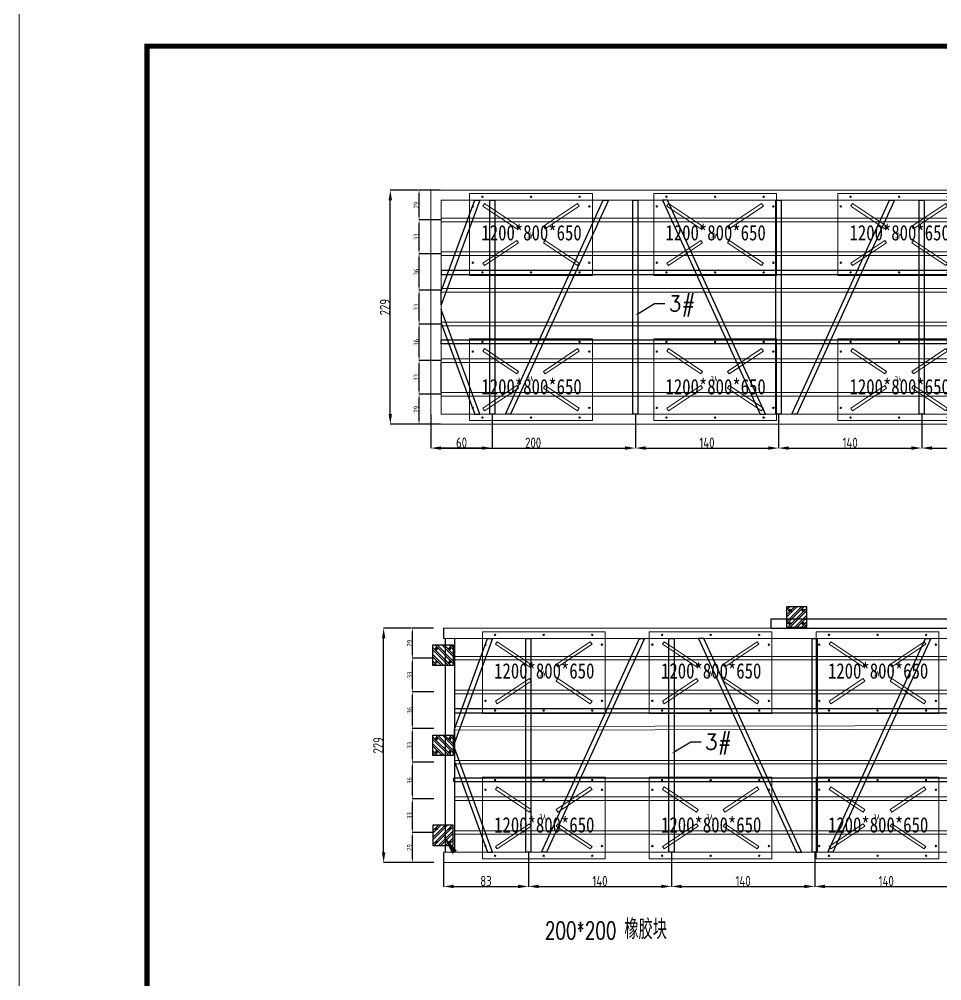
# Model space of a CAD drawing. Header units: inches. Extents: x 23 to 68, y 10 to 115.
# Drawn here: x 23.29 to 32.31, y 42.37 to 51.77 of the extents above; entities that cross this region are included whole.
import ezdxf
from ezdxf import colors
from ezdxf.entities.mleader import LeaderData, LeaderLine
from ezdxf.math import Vec2, Vec3

# ---------------------------------------------------------------- set-up
doc = ezdxf.new("R2010")
doc.units = ezdxf.units.IN
doc.header["$LTSCALE"] = 1000
doc.header["$MEASUREMENT"] = 0
for name, color, linetype in [('DIM_SYMB', 3, 'Continuous'), ('PUB_TEXT', 7, 'Continuous'), ('卡槽', 242, 'Continuous'), ('图框', 7, 'Continuous'), ('标注', 3, 'Continuous'), ('浮箱名称', 3, 'Continuous'), ('连接端梁', 130, 'Continuous'), ('铝横梁', 220, 'Continuous')]:
    doc.layers.add(name, color=color, linetype=linetype)
for name, color, linetype, lineweight in [('浮箱', 160, 'Continuous', 20), ('铝主梁', 3, 'Continuous', 9), ('铝龙骨', 7, 'Continuous', 9)]:
    doc.layers.add(name, color=color, linetype=linetype, lineweight=lineweight)
doc.styles.add('_TCH_DIM', font='SIMPLEX', dxfattribs={"bigfont": 'GBCBIG'})
doc.styles.get("Standard").update_dxf_attribs({"font": 'txt', "bigfont": 'gbcbig.shx'})
doc.styles.add('TSSD_Dimension', font='tssdeng.shx', dxfattribs={"width": 0.8, "bigfont": 'hztxt.shx'})
doc.styles.add('黑体', font='')
doc.styles.get('黑体').set_extended_font_data('SimHei')
doc.dimstyles.new('TSSD_200_1_3.5$TCH', dxfattribs={"dimtxt": 0.1, "dimasz": 0.1, "dimexe": 0.0025, "dimexo": 0.00625, "dimgap": 0.0025, "dimtad": 1, "dimdec": 0, "dimlfac": 100, "dimzin": 0, "dimdsep": 46, "dimtxsty": 'TSSD_Dimension', "dimcen": 0, "dimdle": 0.0025, "dimclrd": 3, "dimclre": 3, "dimclrt": 7, "dimadec": 1, "dimazin": 0, "dimtfac": 1, "dimtdec": 0, "dimtix": 1, "dimtmove": 2, "dimatfit": 3, "dimfxl": 5, "dimfxlon": 1, "dimtolj": 1, "dimtzin": 0, "dimarcsym": 0})
doc.dimstyles.new('副本 TSSD_200_1_3.5小', dxfattribs={"dimtxt": 0.05, "dimasz": 0.05, "dimexe": 0.0025, "dimexo": 0.00625, "dimgap": 0.0025, "dimtad": 1, "dimdec": 0, "dimlfac": 100, "dimzin": 0, "dimdsep": 46, "dimtxsty": 'TSSD_Dimension', "dimcen": 0, "dimdle": 0.0025, "dimclrd": 3, "dimclre": 3, "dimclrt": 7, "dimadec": 1, "dimazin": 0, "dimtfac": 1, "dimtdec": 0, "dimtix": 1, "dimtmove": 2, "dimatfit": 3, "dimfxl": 5, "dimfxlon": 1, "dimtolj": 1, "dimtzin": 0, "dimarcsym": 0})

# ---------------------------------------------------------------- blocks, each defined once
blk = doc.blocks.new('$matou$00000186')
for points in [[(-600, 400), (600, 400), (600, -400), (-600, -400)], [(-455.8, 303.8), (-472.4, 278.9), (-139.6, 57), (-122.9, 82)], [(455.8, 303.8), (472.4, 278.9), (139.6, 57), (122.9, 82)], [(-455.8, -303.8), (-472.4, -278.9), (-139.6, -57), (-122.9, -82)], [(455.8, -303.8), (472.4, -278.9), (139.6, -57), (122.9, -82)]]:
    blk.add_lwpolyline(points, close=True)
for centre in [(-475, 370), (0, 370), (475, 370), (-570, 275), (570, 275), (-570, -275), (570, -275), (-475, -370), (0, -370), (475, -370)]:
    blk.add_circle(centre, 7)
at = {"layer": 'PUB_TEXT', "style": '黑体', "width": 0.8}
blk.add_text('JY', height=52.57, dxfattribs=at).set_placement((-44.4, -35.3))
blk = doc.blocks.new('*U122')
at = {"layer": '浮箱', "xscale": 0.001, "zscale": 0.001}
for p, yscale in [((0, 0.7097), 0.001), ((0, -0.7097), -0.001)]:
    blk.add_blockref('$matou$00000186', p, dxfattribs=dict(at, yscale=yscale))
at = {"layer": '浮箱名称', "style": '黑体', "width": 0.8}
for p in [(-0.485, 0.6528), (-0.485, -0.8528)]:
    blk.add_text('1200*800*650', height=0.150211, dxfattribs=at).set_placement(p)
blk = doc.blocks.new('*U123')
at = {"color": 0, "linetype": 'ByBlock', "lineweight": -2, "transparency": 16777216}
for p in [(0, 0), (1.8, 0), (3.6, 0), (5.4, 0), (7.2, 0), (9, 0)]:
    blk.add_blockref('*U122', p, dxfattribs=at)
blk = doc.blocks.new('*D129')
at = {"color": 3, "lineweight": -2, "transparency": 16777216}
for p, q in [((27.3167, 47.9056), (27.3167, 47.5763)), ((27.9166, 47.9056), (27.9166, 47.5763)), ((27.8166, 47.5788), (27.4167, 47.5788))]:
    blk.add_line(p, q, dxfattribs=at)
at = {"color": 3, "transparency": 16777216}
for points in [[(27.4167, 47.5955), (27.4167, 47.5622), (27.3167, 47.5788)], [(27.8166, 47.5955), (27.8166, 47.5622), (27.9166, 47.5788)]]:
    blk.add_solid(points, dxfattribs=at)
at = {"layer": 'Defpoints', "color": 0, "transparency": 16777216}
for p in [(27.3167, 47.9118), (27.9166, 47.9118), (27.3167, 47.5788)]:
    blk.add_point(p, dxfattribs=at)
at = {"color": 7, "transparency": 16777216, "insert": (27.6166, 47.6313), "char_height": 0.1, "attachment_point": 5, "style": 'TSSD_Dimension'}
blk.add_mtext('\\A1;60', dxfattribs=at)
blk = doc.blocks.new('*D130')
at = {"color": 3, "lineweight": -2, "transparency": 16777216}
for p, q in [((27.3167, 47.9056), (27.3167, 47.5763)), ((29.3166, 47.9056), (29.3166, 47.5763)), ((27.4167, 47.5788), (29.2166, 47.5788))]:
    blk.add_line(p, q, dxfattribs=at)
at = {"color": 3, "transparency": 16777216}
for points in [[(27.4167, 47.5955), (27.4167, 47.5622), (27.3167, 47.5788)], [(29.2166, 47.5955), (29.2166, 47.5622), (29.3166, 47.5788)]]:
    blk.add_solid(points, dxfattribs=at)
at = {"layer": 'Defpoints', "color": 0, "transparency": 16777216}
for p in [(27.3167, 47.9118), (29.3166, 47.9118), (29.3166, 47.5788)]:
    blk.add_point(p, dxfattribs=at)
at = {"color": 7, "transparency": 16777216, "insert": (28.3166, 47.6313), "char_height": 0.1, "attachment_point": 5, "style": 'TSSD_Dimension'}
blk.add_mtext('\\A1;200', dxfattribs=at)
blk = doc.blocks.new('*D131')
at = {"color": 3, "lineweight": -2, "transparency": 16777216}
for p, q in [((29.3166, 47.9056), (29.3166, 47.5763)), ((30.7166, 47.9056), (30.7166, 47.5763)), ((29.4166, 47.5788), (30.6166, 47.5788))]:
    blk.add_line(p, q, dxfattribs=at)
at = {"color": 3, "transparency": 16777216}
for points in [[(29.4166, 47.5955), (29.4166, 47.5622), (29.3166, 47.5788)], [(30.6166, 47.5955), (30.6166, 47.5622), (30.7166, 47.5788)]]:
    blk.add_solid(points, dxfattribs=at)
at = {"layer": 'Defpoints', "color": 0, "transparency": 16777216}
for p in [(29.3166, 47.9118), (30.7166, 47.9118), (30.7166, 47.5788)]:
    blk.add_point(p, dxfattribs=at)
at = {"color": 7, "transparency": 16777216, "insert": (30.0166, 47.6313), "char_height": 0.1, "attachment_point": 5, "style": 'TSSD_Dimension'}
blk.add_mtext('\\A1;140', dxfattribs=at)
blk = doc.blocks.new('*D124')
at = {"color": 3, "lineweight": -2, "transparency": 16777216}
for p, q in [((30.7166, 47.9056), (30.7166, 47.5763)), ((32.1166, 47.9056), (32.1166, 47.5763)), ((30.8166, 47.5788), (32.0166, 47.5788))]:
    blk.add_line(p, q, dxfattribs=at)
at = {"color": 3, "transparency": 16777216}
for points in [[(30.8166, 47.5955), (30.8166, 47.5622), (30.7166, 47.5788)], [(32.0166, 47.5955), (32.0166, 47.5622), (32.1166, 47.5788)]]:
    blk.add_solid(points, dxfattribs=at)
at = {"layer": 'Defpoints', "color": 0, "transparency": 16777216}
for p in [(30.7166, 47.9118), (32.1166, 47.9118), (32.1166, 47.5788)]:
    blk.add_point(p, dxfattribs=at)
at = {"color": 7, "transparency": 16777216, "insert": (31.4166, 47.6313), "char_height": 0.1, "attachment_point": 5, "style": 'TSSD_Dimension'}
blk.add_mtext('\\A1;140', dxfattribs=at)
blk = doc.blocks.new('*D125')
at = {"color": 3, "lineweight": -2, "transparency": 16777216}
for p, q in [((32.1166, 47.9056), (32.1166, 47.5763)), ((33.5166, 47.9056), (33.5166, 47.5763)), ((32.2166, 47.5788), (33.4166, 47.5788))]:
    blk.add_line(p, q, dxfattribs=at)
at = {"color": 3, "transparency": 16777216}
for points in [[(32.2166, 47.5955), (32.2166, 47.5622), (32.1166, 47.5788)], [(33.4166, 47.5955), (33.4166, 47.5622), (33.5166, 47.5788)]]:
    blk.add_solid(points, dxfattribs=at)
at = {"layer": 'Defpoints', "color": 0, "transparency": 16777216}
for p in [(32.1166, 47.9118), (33.5166, 47.9118), (33.5166, 47.5788)]:
    blk.add_point(p, dxfattribs=at)
at = {"color": 7, "transparency": 16777216, "insert": (32.8166, 47.6313), "char_height": 0.1, "attachment_point": 5, "style": 'TSSD_Dimension'}
blk.add_mtext('\\A1;140', dxfattribs=at)
blk = doc.blocks.new('*D133')
at = {"color": 3, "lineweight": -2, "transparency": 16777216}
for p, q in [((27.4104, 48.1044), (27.1983, 48.1044)), ((27.2008, 47.8618), (27.2008, 48.0544)), ((27.4104, 47.8118), (27.1983, 47.8118))]:
    blk.add_line(p, q, dxfattribs=at)
at = {"color": 3, "transparency": 16777216}
for points in [[(27.1925, 48.0544), (27.2091, 48.0544), (27.2008, 48.1044)], [(27.1925, 47.8618), (27.2091, 47.8618), (27.2008, 47.8118)]]:
    blk.add_solid(points, dxfattribs=at)
at = {"layer": 'Defpoints', "color": 0, "transparency": 16777216}
for p in [(27.2008, 48.1044), (27.4167, 48.1044), (27.4167, 47.8118)]:
    blk.add_point(p, dxfattribs=at)
at = {"color": 7, "transparency": 16777216, "insert": (27.1733, 47.9581), "char_height": 0.05, "attachment_point": 5, "rotation": 90, "style": 'TSSD_Dimension'}
blk.add_mtext('\\A1;29', dxfattribs=at)
blk = doc.blocks.new('*D134')
at = {"color": 3, "lineweight": -2, "transparency": 16777216}
for p, q in [((27.4104, 48.4344), (27.1983, 48.4344)), ((27.2008, 48.1544), (27.2008, 48.3844)), ((27.4104, 48.1044), (27.1983, 48.1044))]:
    blk.add_line(p, q, dxfattribs=at)
at = {"color": 3, "transparency": 16777216}
for points in [[(27.1925, 48.3844), (27.2091, 48.3844), (27.2008, 48.4344)], [(27.1925, 48.1544), (27.2091, 48.1544), (27.2008, 48.1044)]]:
    blk.add_solid(points, dxfattribs=at)
at = {"layer": 'Defpoints', "color": 0, "transparency": 16777216}
for p in [(27.2008, 48.4344), (27.4167, 48.4344), (27.4167, 48.1044)]:
    blk.add_point(p, dxfattribs=at)
at = {"color": 7, "transparency": 16777216, "insert": (27.1733, 48.2694), "char_height": 0.05, "attachment_point": 5, "rotation": 90, "style": 'TSSD_Dimension'}
blk.add_mtext('\\A1;33', dxfattribs=at)
blk = doc.blocks.new('*D135')
at = {"color": 3, "lineweight": -2, "transparency": 16777216}
for p, q in [((27.4104, 48.7918), (27.1983, 48.7918)), ((27.2008, 48.4844), (27.2008, 48.7418)), ((27.4104, 48.4344), (27.1983, 48.4344))]:
    blk.add_line(p, q, dxfattribs=at)
at = {"color": 3, "transparency": 16777216}
for points in [[(27.1925, 48.7418), (27.2091, 48.7418), (27.2008, 48.7918)], [(27.1925, 48.4844), (27.2091, 48.4844), (27.2008, 48.4344)]]:
    blk.add_solid(points, dxfattribs=at)
at = {"layer": 'Defpoints', "color": 0, "transparency": 16777216}
for p in [(27.2008, 48.7918), (27.4167, 48.7918), (27.4167, 48.4344)]:
    blk.add_point(p, dxfattribs=at)
at = {"color": 7, "transparency": 16777216, "insert": (27.1733, 48.6131), "char_height": 0.05, "attachment_point": 5, "rotation": 90, "style": 'TSSD_Dimension'}
blk.add_mtext('\\A1;36', dxfattribs=at)
blk = doc.blocks.new('*D136')
at = {"color": 3, "lineweight": -2, "transparency": 16777216}
for p, q in [((27.4104, 49.1218), (27.1983, 49.1218)), ((27.2008, 48.8418), (27.2008, 49.0718)), ((27.4104, 48.7918), (27.1983, 48.7918))]:
    blk.add_line(p, q, dxfattribs=at)
at = {"color": 3, "transparency": 16777216}
for points in [[(27.1925, 49.0718), (27.2091, 49.0718), (27.2008, 49.1218)], [(27.1925, 48.8418), (27.2091, 48.8418), (27.2008, 48.7918)]]:
    blk.add_solid(points, dxfattribs=at)
at = {"layer": 'Defpoints', "color": 0, "transparency": 16777216}
for p in [(27.2008, 49.1218), (27.4167, 49.1218), (27.4167, 48.7918)]:
    blk.add_point(p, dxfattribs=at)
at = {"color": 7, "transparency": 16777216, "insert": (27.1733, 48.9568), "char_height": 0.05, "attachment_point": 5, "rotation": 90, "style": 'TSSD_Dimension'}
blk.add_mtext('\\A1;33', dxfattribs=at)
blk = doc.blocks.new('*D137')
at = {"color": 3, "lineweight": -2, "transparency": 16777216}
for p, q in [((27.4104, 49.4792), (27.1983, 49.4792)), ((27.2008, 49.1718), (27.2008, 49.4292)), ((27.4104, 49.1218), (27.1983, 49.1218))]:
    blk.add_line(p, q, dxfattribs=at)
at = {"color": 3, "transparency": 16777216}
for points in [[(27.1925, 49.4292), (27.2091, 49.4292), (27.2008, 49.4792)], [(27.1925, 49.1718), (27.2091, 49.1718), (27.2008, 49.1218)]]:
    blk.add_solid(points, dxfattribs=at)
at = {"layer": 'Defpoints', "color": 0, "transparency": 16777216}
for p in [(27.2008, 49.4792), (27.4167, 49.4792), (27.4167, 49.1218)]:
    blk.add_point(p, dxfattribs=at)
at = {"color": 7, "transparency": 16777216, "insert": (27.1733, 49.3005), "char_height": 0.05, "attachment_point": 5, "rotation": 90, "style": 'TSSD_Dimension'}
blk.add_mtext('\\A1;36', dxfattribs=at)
blk = doc.blocks.new('*D138')
at = {"color": 3, "lineweight": -2, "transparency": 16777216}
for p, q in [((27.4104, 49.8092), (27.1983, 49.8092)), ((27.2008, 49.5292), (27.2008, 49.7592)), ((27.4104, 49.4792), (27.1983, 49.4792))]:
    blk.add_line(p, q, dxfattribs=at)
at = {"color": 3, "transparency": 16777216}
for points in [[(27.1925, 49.7592), (27.2091, 49.7592), (27.2008, 49.8092)], [(27.1925, 49.5292), (27.2091, 49.5292), (27.2008, 49.4792)]]:
    blk.add_solid(points, dxfattribs=at)
at = {"layer": 'Defpoints', "color": 0, "transparency": 16777216}
for p in [(27.2008, 49.8092), (27.4167, 49.8092), (27.4167, 49.4792)]:
    blk.add_point(p, dxfattribs=at)
at = {"color": 7, "transparency": 16777216, "insert": (27.1733, 49.6442), "char_height": 0.05, "attachment_point": 5, "rotation": 90, "style": 'TSSD_Dimension'}
blk.add_mtext('\\A1;33', dxfattribs=at)
blk = doc.blocks.new('*D139')
at = {"color": 3, "lineweight": -2, "transparency": 16777216}
for p, q in [((27.4084, 50.1018), (27.1983, 50.1018)), ((27.2008, 49.8592), (27.2008, 50.0518)), ((27.4104, 49.8092), (27.1983, 49.8092))]:
    blk.add_line(p, q, dxfattribs=at)
at = {"color": 3, "transparency": 16777216}
for points in [[(27.1925, 50.0518), (27.2091, 50.0518), (27.2008, 50.1018)], [(27.1925, 49.8592), (27.2091, 49.8592), (27.2008, 49.8092)]]:
    blk.add_solid(points, dxfattribs=at)
at = {"layer": 'Defpoints', "color": 0, "transparency": 16777216}
for p in [(27.2008, 50.1018), (27.4147, 50.1018), (27.4167, 49.8092)]:
    blk.add_point(p, dxfattribs=at)
at = {"color": 7, "transparency": 16777216, "insert": (27.1733, 49.9555), "char_height": 0.05, "attachment_point": 5, "rotation": 90, "style": 'TSSD_Dimension'}
blk.add_mtext('\\A1;29', dxfattribs=at)
blk = doc.blocks.new('橡胶块200x200x60')
h = blk.add_hatch()
h.set_pattern_fill('ANSI32', color=256, scale=10)
h.set_pattern_definition([(45, (0, 0), (-33.67596, 33.67596), []), (45, (22.45, 0), (-33.67596, 33.67596), [])])
h.paths.add_polyline_path([(25487.9, 88551.2), (25687.9, 88551.2), (25687.9, 88751.2), (25487.9, 88751.2)])
blk.add_lwpolyline([(25487.9, 88551.2), (25687.9, 88551.2), (25687.9, 88751.2), (25487.9, 88751.2)], close=True)
for points in [[(25512.9, 88716.2), (25532.9, 88716.2)], [(25522.9, 88726.2), (25522.9, 88706.2)], [(25662.9, 88716.2), (25642.9, 88716.2)], [(25652.9, 88726.2), (25652.9, 88706.2)], [(25512.9, 88586.2), (25532.9, 88586.2)], [(25522.9, 88576.2), (25522.9, 88596.2)], [(25662.9, 88586.2), (25642.9, 88586.2)], [(25652.9, 88576.2), (25652.9, 88596.2)]]:
    blk.add_lwpolyline(points)
for centre, radius in [((25522.9, 88716.2), 10), ((25522.9, 88716.2), 8), ((25652.9, 88716.2), 10), ((25652.9, 88716.2), 8), ((25522.9, 88586.2), 10), ((25522.9, 88586.2), 8), ((25652.9, 88586.2), 10), ((25652.9, 88586.2), 8)]:
    blk.add_circle(centre, radius)
blk = doc.blocks.new('*D145')
at = {"color": 3, "lineweight": -2, "transparency": 16777216}
for p, q in [((27.441, 43.6213), (27.441, 43.29)), ((28.27, 43.6213), (28.27, 43.29)), ((27.541, 43.2925), (28.17, 43.2925))]:
    blk.add_line(p, q, dxfattribs=at)
at = {"color": 3, "transparency": 16777216}
for points in [[(27.541, 43.3092), (27.541, 43.2759), (27.441, 43.2925)], [(28.17, 43.3092), (28.17, 43.2759), (28.27, 43.2925)]]:
    blk.add_solid(points, dxfattribs=at)
at = {"layer": 'Defpoints', "color": 0, "transparency": 16777216}
for p in [(27.441, 43.6276), (28.27, 43.6276), (28.27, 43.2925)]:
    blk.add_point(p, dxfattribs=at)
at = {"color": 7, "transparency": 16777216, "insert": (27.8555, 43.345), "char_height": 0.1, "attachment_point": 5, "style": 'TSSD_Dimension'}
blk.add_mtext('\\A1;83', dxfattribs=at)
blk = doc.blocks.new('*D146')
at = {"color": 3, "lineweight": -2, "transparency": 16777216}
for p, q in [((28.27, 43.6213), (28.27, 43.29)), ((29.67, 43.6213), (29.67, 43.29)), ((28.37, 43.2925), (29.57, 43.2925))]:
    blk.add_line(p, q, dxfattribs=at)
at = {"color": 3, "transparency": 16777216}
for points in [[(28.37, 43.3092), (28.37, 43.2759), (28.27, 43.2925)], [(29.57, 43.3092), (29.57, 43.2759), (29.67, 43.2925)]]:
    blk.add_solid(points, dxfattribs=at)
at = {"layer": 'Defpoints', "color": 0, "transparency": 16777216}
for p in [(28.27, 43.6276), (29.67, 43.6276), (29.67, 43.2925)]:
    blk.add_point(p, dxfattribs=at)
at = {"color": 7, "transparency": 16777216, "insert": (28.97, 43.345), "char_height": 0.1, "attachment_point": 5, "style": 'TSSD_Dimension'}
blk.add_mtext('\\A1;140', dxfattribs=at)
blk = doc.blocks.new('*D147')
at = {"color": 3, "lineweight": -2, "transparency": 16777216}
for p, q in [((29.67, 43.6213), (29.67, 43.29)), ((31.07, 43.6213), (31.07, 43.29)), ((29.77, 43.2925), (30.97, 43.2925))]:
    blk.add_line(p, q, dxfattribs=at)
at = {"color": 3, "transparency": 16777216}
for points in [[(29.77, 43.3092), (29.77, 43.2759), (29.67, 43.2925)], [(30.97, 43.3092), (30.97, 43.2759), (31.07, 43.2925)]]:
    blk.add_solid(points, dxfattribs=at)
at = {"layer": 'Defpoints', "color": 0, "transparency": 16777216}
for p in [(29.67, 43.6276), (31.07, 43.6276), (31.07, 43.2925)]:
    blk.add_point(p, dxfattribs=at)
at = {"color": 7, "transparency": 16777216, "insert": (30.37, 43.345), "char_height": 0.1, "attachment_point": 5, "style": 'TSSD_Dimension'}
blk.add_mtext('\\A1;140', dxfattribs=at)
blk = doc.blocks.new('*D140')
at = {"color": 3, "lineweight": -2, "transparency": 16777216}
for p, q in [((31.07, 43.6213), (31.07, 43.29)), ((32.47, 43.6213), (32.47, 43.29)), ((31.17, 43.2925), (32.37, 43.2925))]:
    blk.add_line(p, q, dxfattribs=at)
at = {"color": 3, "transparency": 16777216}
for points in [[(31.17, 43.3092), (31.17, 43.2759), (31.07, 43.2925)], [(32.37, 43.3092), (32.37, 43.2759), (32.47, 43.2925)]]:
    blk.add_solid(points, dxfattribs=at)
at = {"layer": 'Defpoints', "color": 0, "transparency": 16777216}
for p in [(31.07, 43.6276), (32.47, 43.6276), (32.47, 43.2925)]:
    blk.add_point(p, dxfattribs=at)
at = {"color": 7, "transparency": 16777216, "insert": (31.77, 43.345), "char_height": 0.1, "attachment_point": 5, "style": 'TSSD_Dimension'}
blk.add_mtext('\\A1;140', dxfattribs=at)
blk = doc.blocks.new('*D169')
at = {"color": 3, "lineweight": -2, "transparency": 16777216}
for p, q in [((27.192, 50.1018), (26.9173, 50.1018)), ((26.9198, 47.9118), (26.9198, 50.0018)), ((27.1945, 47.8118), (26.9173, 47.8118))]:
    blk.add_line(p, q, dxfattribs=at)
at = {"color": 3, "transparency": 16777216}
for points in [[(26.9032, 50.0018), (26.9365, 50.0018), (26.9198, 50.1018)], [(26.9032, 47.9118), (26.9365, 47.9118), (26.9198, 47.8118)]]:
    blk.add_solid(points, dxfattribs=at)
at = {"layer": 'Defpoints', "color": 0, "transparency": 16777216}
for p in [(26.9198, 50.1018), (27.1983, 50.1018), (27.2008, 47.8118)]:
    blk.add_point(p, dxfattribs=at)
at = {"color": 7, "transparency": 16777216, "insert": (26.8673, 48.9568), "char_height": 0.1, "attachment_point": 5, "rotation": 90, "style": 'TSSD_Dimension'}
blk.add_mtext('\\A1;229', dxfattribs=at)
blk = doc.blocks.new('*D179')
at = {"color": 3, "lineweight": -2, "transparency": 16777216}
for p, q in [((27.3452, 43.8199), (27.133, 43.8199)), ((27.1355, 43.5772), (27.1355, 43.7699)), ((27.3452, 43.5272), (27.133, 43.5272))]:
    blk.add_line(p, q, dxfattribs=at)
at = {"color": 3, "transparency": 16777216}
for points in [[(27.1272, 43.7699), (27.1439, 43.7699), (27.1355, 43.8199)], [(27.1272, 43.5772), (27.1439, 43.5772), (27.1355, 43.5272)]]:
    blk.add_solid(points, dxfattribs=at)
at = {"layer": 'Defpoints', "color": 0, "transparency": 16777216}
for p in [(27.1355, 43.8199), (27.3514, 43.8199), (27.3514, 43.5272)]:
    blk.add_point(p, dxfattribs=at)
at = {"color": 7, "transparency": 16777216, "insert": (27.108, 43.6735), "char_height": 0.05, "attachment_point": 5, "rotation": 90, "style": 'TSSD_Dimension'}
blk.add_mtext('\\A1;29', dxfattribs=at)
blk = doc.blocks.new('*D180')
at = {"color": 3, "lineweight": -2, "transparency": 16777216}
for p, q in [((27.3452, 44.1499), (27.133, 44.1499)), ((27.1355, 43.8699), (27.1355, 44.0999)), ((27.3452, 43.8199), (27.133, 43.8199))]:
    blk.add_line(p, q, dxfattribs=at)
at = {"color": 3, "transparency": 16777216}
for points in [[(27.1272, 44.0999), (27.1439, 44.0999), (27.1355, 44.1499)], [(27.1272, 43.8699), (27.1439, 43.8699), (27.1355, 43.8199)]]:
    blk.add_solid(points, dxfattribs=at)
at = {"layer": 'Defpoints', "color": 0, "transparency": 16777216}
for p in [(27.1355, 44.1499), (27.3514, 44.1499), (27.3514, 43.8199)]:
    blk.add_point(p, dxfattribs=at)
at = {"color": 7, "transparency": 16777216, "insert": (27.108, 43.9849), "char_height": 0.05, "attachment_point": 5, "rotation": 90, "style": 'TSSD_Dimension'}
blk.add_mtext('\\A1;33', dxfattribs=at)
blk = doc.blocks.new('*D181')
at = {"color": 3, "lineweight": -2, "transparency": 16777216}
for p, q in [((27.3452, 44.5072), (27.133, 44.5072)), ((27.1355, 44.1999), (27.1355, 44.4572)), ((27.3452, 44.1499), (27.133, 44.1499))]:
    blk.add_line(p, q, dxfattribs=at)
at = {"color": 3, "transparency": 16777216}
for points in [[(27.1272, 44.4572), (27.1439, 44.4572), (27.1355, 44.5072)], [(27.1272, 44.1999), (27.1439, 44.1999), (27.1355, 44.1499)]]:
    blk.add_solid(points, dxfattribs=at)
at = {"layer": 'Defpoints', "color": 0, "transparency": 16777216}
for p in [(27.1355, 44.5072), (27.3514, 44.5072), (27.3514, 44.1499)]:
    blk.add_point(p, dxfattribs=at)
at = {"color": 7, "transparency": 16777216, "insert": (27.108, 44.3285), "char_height": 0.05, "attachment_point": 5, "rotation": 90, "style": 'TSSD_Dimension'}
blk.add_mtext('\\A1;36', dxfattribs=at)
blk = doc.blocks.new('*D182')
at = {"color": 3, "lineweight": -2, "transparency": 16777216}
for p, q in [((27.3452, 44.8372), (27.133, 44.8372)), ((27.1355, 44.5572), (27.1355, 44.7872)), ((27.3452, 44.5072), (27.133, 44.5072))]:
    blk.add_line(p, q, dxfattribs=at)
at = {"color": 3, "transparency": 16777216}
for points in [[(27.1272, 44.7872), (27.1439, 44.7872), (27.1355, 44.8372)], [(27.1272, 44.5572), (27.1439, 44.5572), (27.1355, 44.5072)]]:
    blk.add_solid(points, dxfattribs=at)
at = {"layer": 'Defpoints', "color": 0, "transparency": 16777216}
for p in [(27.1355, 44.8372), (27.3514, 44.8372), (27.3514, 44.5072)]:
    blk.add_point(p, dxfattribs=at)
at = {"color": 7, "transparency": 16777216, "insert": (27.108, 44.6722), "char_height": 0.05, "attachment_point": 5, "rotation": 90, "style": 'TSSD_Dimension'}
blk.add_mtext('\\A1;33', dxfattribs=at)
blk = doc.blocks.new('*D183')
at = {"color": 3, "lineweight": -2, "transparency": 16777216}
for p, q in [((27.3452, 45.1946), (27.133, 45.1946)), ((27.1355, 44.8872), (27.1355, 45.1446)), ((27.3452, 44.8372), (27.133, 44.8372))]:
    blk.add_line(p, q, dxfattribs=at)
at = {"color": 3, "transparency": 16777216}
for points in [[(27.1272, 45.1446), (27.1439, 45.1446), (27.1355, 45.1946)], [(27.1272, 44.8872), (27.1439, 44.8872), (27.1355, 44.8372)]]:
    blk.add_solid(points, dxfattribs=at)
at = {"layer": 'Defpoints', "color": 0, "transparency": 16777216}
for p in [(27.1355, 45.1946), (27.3514, 45.1946), (27.3514, 44.8372)]:
    blk.add_point(p, dxfattribs=at)
at = {"color": 7, "transparency": 16777216, "insert": (27.108, 45.0159), "char_height": 0.05, "attachment_point": 5, "rotation": 90, "style": 'TSSD_Dimension'}
blk.add_mtext('\\A1;36', dxfattribs=at)
blk = doc.blocks.new('*D184')
at = {"color": 3, "lineweight": -2, "transparency": 16777216}
for p, q in [((27.3452, 45.5246), (27.133, 45.5246)), ((27.1355, 45.2446), (27.1355, 45.4746)), ((27.3452, 45.1946), (27.133, 45.1946))]:
    blk.add_line(p, q, dxfattribs=at)
at = {"color": 3, "transparency": 16777216}
for points in [[(27.1272, 45.4746), (27.1439, 45.4746), (27.1355, 45.5246)], [(27.1272, 45.2446), (27.1439, 45.2446), (27.1355, 45.1946)]]:
    blk.add_solid(points, dxfattribs=at)
at = {"layer": 'Defpoints', "color": 0, "transparency": 16777216}
for p in [(27.1355, 45.5246), (27.3514, 45.5246), (27.3514, 45.1946)]:
    blk.add_point(p, dxfattribs=at)
at = {"color": 7, "transparency": 16777216, "insert": (27.108, 45.3596), "char_height": 0.05, "attachment_point": 5, "rotation": 90, "style": 'TSSD_Dimension'}
blk.add_mtext('\\A1;33', dxfattribs=at)
blk = doc.blocks.new('*D185')
at = {"color": 3, "lineweight": -2, "transparency": 16777216}
for p, q in [((27.3431, 45.8172), (27.133, 45.8172)), ((27.1355, 45.5746), (27.1355, 45.7672)), ((27.3452, 45.5246), (27.133, 45.5246))]:
    blk.add_line(p, q, dxfattribs=at)
at = {"color": 3, "transparency": 16777216}
for points in [[(27.1272, 45.7672), (27.1439, 45.7672), (27.1355, 45.8172)], [(27.1272, 45.5746), (27.1439, 45.5746), (27.1355, 45.5246)]]:
    blk.add_solid(points, dxfattribs=at)
at = {"layer": 'Defpoints', "color": 0, "transparency": 16777216}
for p in [(27.1355, 45.8172), (27.3494, 45.8172), (27.3514, 45.5246)]:
    blk.add_point(p, dxfattribs=at)
at = {"color": 7, "transparency": 16777216, "insert": (27.108, 45.6709), "char_height": 0.05, "attachment_point": 5, "rotation": 90, "style": 'TSSD_Dimension'}
blk.add_mtext('\\A1;29', dxfattribs=at)
blk = doc.blocks.new('*D178')
at = {"color": 3, "lineweight": -2, "transparency": 16777216}
for p, q in [((27.1268, 45.8172), (26.852, 45.8172)), ((26.8545, 43.6272), (26.8545, 45.7172)), ((27.1293, 43.5272), (26.852, 43.5272))]:
    blk.add_line(p, q, dxfattribs=at)
at = {"color": 3, "transparency": 16777216}
for points in [[(26.8379, 45.7172), (26.8712, 45.7172), (26.8545, 45.8172)], [(26.8379, 43.6272), (26.8712, 43.6272), (26.8545, 43.5272)]]:
    blk.add_solid(points, dxfattribs=at)
at = {"layer": 'Defpoints', "color": 0, "transparency": 16777216}
for p in [(26.8545, 45.8172), (27.133, 45.8172), (27.1355, 43.5272)]:
    blk.add_point(p, dxfattribs=at)
at = {"color": 7, "transparency": 16777216, "insert": (26.802, 44.6722), "char_height": 0.1, "attachment_point": 5, "rotation": 90, "style": 'TSSD_Dimension'}
blk.add_mtext('\\A1;229', dxfattribs=at)

msp = doc.modelspace()

# ---------------------------------------------------------------- linework, layer by layer
at = {"linetype": 'Continuous', "lineweight": 18, "const_width": 0.05}
msp.add_lwpolyline([(24.5407, 51.5096), (53.1012, 51.5096), (53.1012, 31.5096), (24.5407, 31.5096)], close=True, dxfattribs=at)
msp.add_lwpolyline([(27.4167, 48.1219), (27.4167, 48.4169)])
at = {"color": 3}
msp.add_lwpolyline([(27.441, 45.8172), (27.441, 45.7172)], dxfattribs=at)
at = {"layer": 'DIM_SYMB'}
msp.add_lwpolyline([(29.8735, 42.7167, 0, 0, 0), (28.1671, 42.7167, 0, 0, 0), (27.436, 43.7911, 0, 0.0533, 0), (27.5485, 43.6258, 0, 0, 0)], format="xyseb", dxfattribs=at)
at = {"layer": '卡槽', "color": 22, "ltscale": 5000}
for points in [[(27.4167, 49.3151), (27.4167, 49.2751), (38.2117, 49.2751), (38.2117, 49.3151)], [(27.4167, 48.5986), (27.4167, 48.6386), (38.2117, 48.6386), (38.2117, 48.5986)], [(27.546, 45.0305), (27.546, 44.9905), (37.336, 44.9905), (37.336, 45.0305)], [(27.541, 44.314), (27.541, 44.354), (37.336, 44.354), (37.336, 44.314)]]:
    msp.add_lwpolyline(points, close=True, dxfattribs=at)
at = {"layer": '图框', "color": 7, "linetype": 'Continuous', "lineweight": 18, "flags": 128}
msp.add_lwpolyline([(23.2907, 52.0096), (53.6441, 52.0096), (53.6441, 31.0096), (23.2907, 31.0096)], close=True, dxfattribs=at)
at = {"layer": '连接端梁'}
msp.add_lwpolyline([(30.641, 45.8172), (34.241, 45.8172), (34.241, 45.9072), (30.641, 45.9072)], close=True, dxfattribs=at)
for points in [[(27.456, 45.7172), (27.456, 43.6272)], [(27.546, 45.7172), (27.546, 43.6272)]]:
    msp.add_lwpolyline(points, dxfattribs=at)
at = {"layer": '铝主梁'}
for p, q in [((38.3167, 50.1018), (27.3167, 50.1018)), ((27.3167, 50.1018), (27.3167, 47.8118)), ((38.3167, 50.0018), (27.4167, 50.0018)), ((27.4167, 50.0018), (27.4167, 47.9118)), ((27.4167, 47.9118), (38.3167, 47.9118)), ((27.3167, 47.8118), (38.3167, 47.8118)), ((37.441, 45.8172), (27.441, 45.8172)), ((37.441, 45.7172), (27.441, 45.7172)), ((27.441, 43.6272), (37.441, 43.6272)), ((27.441, 43.5272), (37.441, 43.5272))]:
    msp.add_line(p, q, dxfattribs=at)
at = {"layer": '铝横梁', "color": 243}
for points in [[(27.7961, 50.0018), (27.4167, 48.9805), (27.4167, 49.1145), (27.7461, 50.0018)], [(27.9416, 50.0018), (27.9416, 47.9118), (27.8916, 47.9118), (27.8916, 50.0018)], [(29.0521, 50.0018), (28.0951, 47.9118), (28.0451, 47.9118), (29.0021, 50.0018)], [(29.3416, 50.0018), (29.3416, 47.9118), (29.2916, 47.9118), (29.2916, 50.0018)], [(29.5811, 50.0018), (30.5381, 47.9118), (30.5881, 47.9118), (29.6311, 50.0018)], [(30.7416, 50.0018), (30.7416, 47.9118), (30.6916, 47.9118), (30.6916, 50.0018)], [(31.8521, 50.0018), (30.8951, 47.9118), (30.8451, 47.9118), (31.8021, 50.0018)], [(32.1416, 50.0018), (32.1416, 47.9118), (32.0916, 47.9118), (32.0916, 50.0018)], [(27.7961, 47.9118), (27.4167, 48.9331), (27.4167, 48.7992), (27.7461, 47.9118)], [(27.9204, 45.7172), (27.546, 44.6959), (27.546, 44.8299), (27.8704, 45.7172)], [(28.295, 45.7172), (28.295, 43.6272), (28.245, 43.6272), (28.245, 45.7172)], [(29.4055, 45.7172), (28.4485, 43.6272), (28.3985, 43.6272), (29.3555, 45.7172)], [(29.695, 45.7172), (29.695, 43.6272), (29.645, 43.6272), (29.645, 45.7172)], [(29.9345, 45.7172), (30.8915, 43.6272), (30.9415, 43.6272), (29.9845, 45.7172)], [(31.095, 45.7172), (31.095, 43.6272), (31.045, 43.6272), (31.045, 45.7172)], [(32.2055, 45.7172), (31.2485, 43.6272), (31.1985, 43.6272), (32.1555, 45.7172)], [(27.9204, 43.6272), (27.546, 44.6486), (27.546, 44.5146), (27.8704, 43.6272)]]:
    msp.add_lwpolyline(points, close=True, dxfattribs=at)
at = {"layer": '铝龙骨', "color": 0}
for points in [[(38.2117, 49.8267), (38.2117, 49.7917), (27.4167, 49.7917), (27.4167, 49.8267)], [(38.2117, 49.4967), (38.2117, 49.4617), (27.4167, 49.4617), (27.4167, 49.4967)], [(38.2117, 49.1043), (38.2117, 49.1393), (27.4167, 49.1393), (27.4167, 49.1043)], [(38.2117, 48.7743), (38.2117, 48.8093), (27.4167, 48.8093), (27.4167, 48.7743)], [(38.2117, 48.4169), (38.2117, 48.4519), (27.4167, 48.4519), (27.4167, 48.4169)], [(38.2117, 48.0869), (38.2117, 48.1219), (27.4167, 48.1219), (27.4167, 48.0869)], [(37.336, 45.5421), (37.336, 45.5071), (27.546, 45.5071), (27.546, 45.5421)], [(37.336, 45.2121), (37.336, 45.1771), (27.546, 45.1771), (27.546, 45.2121)], [(37.336, 44.8372), (37.336, 44.8722), (27.546, 44.8547), (27.546, 44.8197)], [(37.336, 44.4897), (37.336, 44.5247), (27.546, 44.5247), (27.546, 44.4897)], [(37.336, 44.1324), (37.336, 44.1674), (27.546, 44.1674), (27.546, 44.1324)], [(37.336, 43.8024), (37.336, 43.8374), (27.546, 43.8374), (27.546, 43.8024)]]:
    msp.add_lwpolyline(points, close=True, dxfattribs=at)

# ---------------------------------------------------------------- block references
msp.add_blockref('*U123', (28.2958, 48.9568))
at = {"xscale": 0.001, "yscale": 0.001, "zscale": 0.001}
for p in [(5.3059, -42.7239), (1.8481, -44.86)]:
    msp.add_blockref('橡胶块200x200x60', p, dxfattribs=at)
at = {"xscale": -0.001, "yscale": 0.001, "zscale": 0.001, "rotation": 180}
for p in [(1.8481, 134.2048), (1.8481, 133.3235)]:
    msp.add_blockref('橡胶块200x200x60', p, dxfattribs=at)
at = {"layer": '浮箱', "xscale": 0.001, "zscale": 0.001}
for p, yscale in [((28.4201, 45.3819), 0.001), ((30.0526, 45.3819), 0.001), ((31.6851, 45.3819), 0.001), ((28.4201, 43.9625), -0.001), ((30.0526, 43.9625), -0.001), ((31.6851, 43.9625), -0.001)]:
    msp.add_blockref('$matou$00000186', p, dxfattribs=dict(at, yscale=yscale))

# ---------------------------------------------------------------- texts
at = {"layer": 'PUB_TEXT', "color": 7, "style": '_TCH_DIM'}
msp.add_text('橡胶块', height=0.19291, rotation=360, dxfattribs=at).set_placement((29.2089, 42.7767))
at = {"layer": 'PUB_TEXT', "color": 7, "style": '_TCH_DIM', "width": 0.705882}
msp.add_text('200*200', height=0.17, rotation=360, dxfattribs=at).set_placement((28.4317, 42.7767))
at = {"layer": '浮箱名称', "style": '黑体', "width": 0.8}
for p in [(27.9351, 45.3251), (29.5676, 45.3251), (31.2001, 45.3251), (27.9351, 43.8194), (29.5676, 43.8194), (31.2001, 43.8194)]:
    msp.add_text('1200*800*650', height=0.150211, dxfattribs=at).set_placement(p)

# ---------------------------------------------------------------- dimensions: what is measured, and where the dimension line sits
at = {"color": 3}
for base, p1, p2, picture, middle in [((26.9198, 50.1018), (27.2008, 47.8118), (27.1983, 50.1018), '*D169', (26.8673, 48.9568)), ((26.8545, 45.8172), (27.1355, 43.5272), (27.133, 45.8172), '*D178', (26.802, 44.6722))]:
    dim = msp.add_linear_dim(base=base, p1=p1, p2=p2, angle=90, dimstyle='TSSD_200_1_3.5$TCH', dxfattribs=at)
    dim.commit()
    dim.dimension.update_dxf_attribs({"geometry": picture, "text_midpoint": middle})
for base, p1, p2, angle, dimstyle, picture, middle in [((27.2008, 50.1018), (27.4167, 49.8092), (27.4147, 50.1018), 270, '副本 TSSD_200_1_3.5小', '*D139', (27.1733, 49.9555)), ((27.2008, 49.8092), (27.4167, 49.4792), (27.4167, 49.8092), 270, '副本 TSSD_200_1_3.5小', '*D138', (27.1733, 49.6442)), ((27.2008, 49.4792), (27.4167, 49.1218), (27.4167, 49.4792), 270, '副本 TSSD_200_1_3.5小', '*D137', (27.1733, 49.3005)), ((27.2008, 49.1218), (27.4167, 48.7918), (27.4167, 49.1218), 270, '副本 TSSD_200_1_3.5小', '*D136', (27.1733, 48.9568)), ((27.2008, 48.7918), (27.4167, 48.4344), (27.4167, 48.7918), 270, '副本 TSSD_200_1_3.5小', '*D135', (27.1733, 48.6131)), ((27.2008, 48.4344), (27.4167, 48.1044), (27.4167, 48.4344), 270, '副本 TSSD_200_1_3.5小', '*D134', (27.1733, 48.2694)), ((27.1355, 45.8172), (27.3514, 45.5246), (27.3494, 45.8172), 270, '副本 TSSD_200_1_3.5小', '*D185', (27.108, 45.6709)), ((27.1355, 45.5246), (27.3514, 45.1946), (27.3514, 45.5246), 270, '副本 TSSD_200_1_3.5小', '*D184', (27.108, 45.3596)), ((27.1355, 45.1946), (27.3514, 44.8372), (27.3514, 45.1946), 270, '副本 TSSD_200_1_3.5小', '*D183', (27.108, 45.0159)), ((27.1355, 44.8372), (27.3514, 44.5072), (27.3514, 44.8372), 270, '副本 TSSD_200_1_3.5小', '*D182', (27.108, 44.6722)), ((27.1355, 44.5072), (27.3514, 44.1499), (27.3514, 44.5072), 270, '副本 TSSD_200_1_3.5小', '*D181', (27.108, 44.3285)), ((27.1355, 44.1499), (27.3514, 43.8199), (27.3514, 44.1499), 270, '副本 TSSD_200_1_3.5小', '*D180', (27.108, 43.9849)), ((29.67, 43.2925), (28.27, 43.6276), (29.67, 43.6276), 180, 'TSSD_200_1_3.5$TCH', '*D146', (28.97, 43.345)), ((31.07, 43.2925), (29.67, 43.6276), (31.07, 43.6276), 180, 'TSSD_200_1_3.5$TCH', '*D147', (30.37, 43.345)), ((32.47, 43.2925), (31.07, 43.6276), (32.47, 43.6276), 180, 'TSSD_200_1_3.5$TCH', '*D140', (31.77, 43.345))]:
    dim = msp.add_linear_dim(base=base, p1=p1, p2=p2, angle=angle, dimstyle=dimstyle)
    dim.commit()
    dim.dimension.update_dxf_attribs({"geometry": picture, "text_midpoint": middle})
for p1, p2, distance, dimstyle, picture, middle in [((27.4167, 47.8118), (27.4167, 48.1044), 0.2159, '副本 TSSD_200_1_3.5小', '*D133', (27.1733, 47.9581)), ((27.9166, 47.9118), (27.3167, 47.9118), 0.333, 'TSSD_200_1_3.5$TCH', '*D129', (27.6166, 47.6313)), ((27.3514, 43.5272), (27.3514, 43.8199), 0.2159, '副本 TSSD_200_1_3.5小', '*D179', (27.108, 43.6735)), ((27.441, 43.6276), (28.27, 43.6276), -0.335, 'TSSD_200_1_3.5$TCH', '*D145', (27.8555, 43.345))]:
    dim = msp.add_aligned_dim(p1=p1, p2=p2, distance=distance, dimstyle=dimstyle)
    dim.commit()
    dim.dimension.update_dxf_attribs({"geometry": picture, "text_midpoint": middle})
for base, p1, p2, picture, middle in [((29.3166, 47.5788), (27.3167, 47.9118), (29.3166, 47.9118), '*D130', (28.3166, 47.6313)), ((30.7166, 47.5788), (29.3166, 47.9118), (30.7166, 47.9118), '*D131', (30.0166, 47.6313)), ((32.1166, 47.5788), (30.7166, 47.9118), (32.1166, 47.9118), '*D124', (31.4166, 47.6313)), ((33.5166, 47.5788), (32.1166, 47.9118), (33.5166, 47.9118), '*D125', (32.8166, 47.6313))]:
    dim = msp.add_linear_dim(base=base, p1=p1, p2=p2, dimstyle='TSSD_200_1_3.5$TCH')
    dim.commit()
    dim.dimension.update_dxf_attribs({"geometry": picture, "text_midpoint": middle})

# ---------------------------------------------------------------- leaders
at = {"layer": '标注', "color": 6, "linetype": 'ByBlock'}
ml = msp.add_multileader_mtext('Standard', dxfattribs=at)
ml.set_content('3#', color=6)
ml.set_leader_properties()
ml.build(insert=Vec2(0, 0))
ml.multileader.update_dxf_attribs({"dogleg_length": 100, "arrow_head_size": 0.05})
ctx = ml.context
ctx.base_point, ctx.char_height, ctx.arrow_head_size, ctx.landing_gap_size, ctx.plane_origin = Vec3(29.6037, 48.991), 0.15, 0.05, 0.0359, Vec3(29.3042, 38.5295)
notes = []
notes.append((ctx, [(1, (1, 1, 0), (29.5037, 48.991), (1, 0), 0.1, [(0, [(29.3145, 48.8754)], 0, [])])]))
ctx.mtext.insert, ctx.mtext.width, ctx.mtext.defined_height, ctx.mtext.flow_direction = Vec3(29.6395, 49.066), 0.44587, 0.0724, 5
ml = msp.add_multileader_mtext('Standard', dxfattribs=at)
ml.set_content('3#', color=6)
ml.set_leader_properties()
ml.build(insert=Vec2(0, 0))
ml.multileader.update_dxf_attribs({"dogleg_length": 100, "arrow_head_size": 0.05})
ctx = ml.context
ctx.base_point, ctx.char_height, ctx.arrow_head_size, ctx.landing_gap_size, ctx.plane_origin = Vec3(29.9587, 44.7064), 0.15, 0.05, 0.0359, Vec3(29.6593, 34.2449)
notes.append((ctx, [(1, (1, 1, 0), (29.8587, 44.7064), (1, 0), 0.1, [(0, [(29.6695, 44.5908)], 0, [])])]))
ctx.mtext.insert, ctx.mtext.width, ctx.mtext.defined_height, ctx.mtext.flow_direction = Vec3(29.9945, 44.7814), 0.44587, 0.0724, 5
for ctx, leaders in notes:
    for number, flags, end, landing, length, lines in leaders:
        leader = LeaderData()
        leader.index, (leader.has_last_leader_line, leader.has_dogleg_vector, leader.attachment_direction) = number, flags
        leader.last_leader_point, leader.dogleg_vector, leader.dogleg_length = Vec3(end), Vec3(landing), length
        for number, points, colour, breaks in lines:
            line = LeaderLine()
            line.index, line.vertices, line.color, line.breaks = number, Vec3.list(points), colors.encode_raw_color(colour), breaks
            leader.lines.append(line)
        ctx.leaders.append(leader)

doc.saveas('drawing.dxf')
